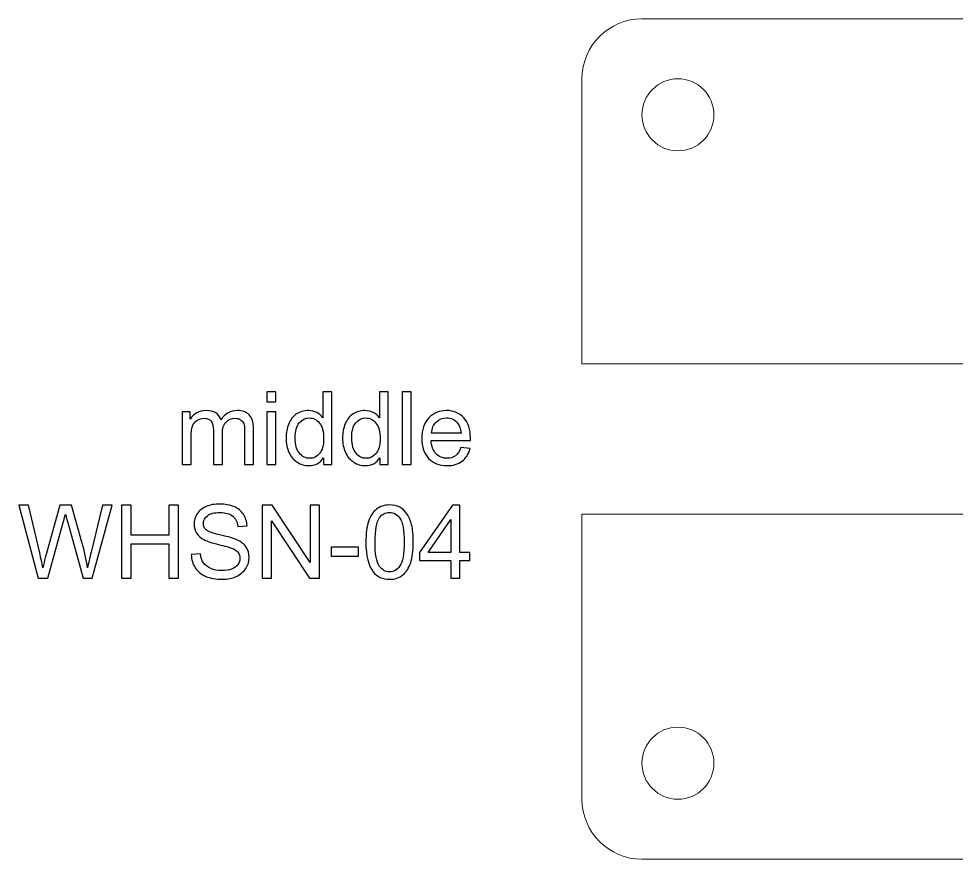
# Model space of a CAD drawing. Header units: centimetres. Extents: x -22.9 to -5, y -33 to -9.8.
# Drawn here: x -20.69 to -12.88, y -32.95 to -25.95 of the extents above; entities that cross this region are included whole.
import ezdxf

# ---------------------------------------------------------------- set-up
doc = ezdxf.new("R2010")
doc.units = ezdxf.units.CM
doc.header["$MEASUREMENT"] = 0
doc.layers.add('Layer 1', color=7, linetype='Continuous')

msp = doc.modelspace()

# ---------------------------------------------------------------- linework, layer by layer
at = {"layer": 'Layer 1', "lineweight": 20}
for centre in [(-15.20001, -26.75001), (-15.20001, -32.15001)]:
    msp.add_ellipse(centre, major_axis=(0, 0.3), ratio=1, dxfattribs=at)
for points in [[(-16, -28.825), (-16, -28.825), (-16, -26.45), (-16, -26.45), (-16, -26.45), (-16, -26.1739), (-15.7761, -25.95), (-15.5, -25.95), (-15.5, -25.95), (-15.5, -25.95), (-5.5, -25.95), (-5.5, -25.95), (-5.5, -25.95), (-5.2239, -25.95), (-5, -26.1739), (-5, -26.45), (-5, -26.45), (-5, -26.45), (-5, -28.825), (-5, -28.825), (-5, -28.825), (-5, -28.825), (-16, -28.825), (-16, -28.825)], [(-16, -32.45), (-16, -32.45), (-16, -30.075), (-16, -30.075), (-16, -30.075), (-16, -30.075), (-5, -30.075), (-5, -30.075), (-5, -30.075), (-5, -30.075), (-5, -32.45), (-5, -32.45), (-5, -32.45), (-5, -32.7261), (-5.2239, -32.95), (-5.5, -32.95), (-5.5, -32.95), (-5.5, -32.95), (-15.5, -32.95), (-15.5, -32.95), (-15.5, -32.95), (-15.7761, -32.95), (-16, -32.7261), (-16, -32.45)]]:
    msp.add_open_spline(points, degree=3, knots=[0, 0, 0, 0, 0.1666667, 0.1666667, 0.1666667, 0.1666667, 0.3333333, 0.3333333, 0.3333333, 0.3333333, 0.5, 0.5, 0.5, 0.5, 0.6666667, 0.6666667, 0.6666667, 0.6666667, 0.8333333, 0.8333333, 0.8333333, 0.8333333, 1, 1, 1, 1], dxfattribs=at)
at = {"layer": 'Layer 1', "color": 4}
for points, knots in [([(-18.62727, -29.14167), (-18.62727, -29.14167), (-18.62727, -29.05602), (-18.62727, -29.05602), (-18.62727, -29.05602), (-18.62727, -29.05602), (-18.55276, -29.05602), (-18.55276, -29.05602), (-18.55276, -29.05602), (-18.55276, -29.05602), (-18.55276, -29.14167), (-18.55276, -29.14167), (-18.55276, -29.14167), (-18.55276, -29.14167), (-18.62727, -29.14167), (-18.62727, -29.14167)], [0, 0, 0, 0, 0.25, 0.25, 0.25, 0.25, 0.5, 0.5, 0.5, 0.5, 0.75, 0.75, 0.75, 0.75, 1, 1, 1, 1]), ([(-18.15469, -29.66209), (-18.15469, -29.66209), (-18.15469, -29.60663), (-18.15469, -29.60663), (-18.15469, -29.60663), (-18.18249, -29.65024), (-18.22341, -29.67197), (-18.27745, -29.67197), (-18.27745, -29.67197), (-18.31245, -29.67197), (-18.34462, -29.66237), (-18.37397, -29.64304), (-18.37397, -29.64304), (-18.40333, -29.62385), (-18.42604, -29.5969), (-18.44227, -29.56218), (-18.44227, -29.56218), (-18.45836, -29.52761), (-18.4664, -29.48796), (-18.4664, -29.44294), (-18.4664, -29.44294), (-18.4664, -29.3992), (-18.45906, -29.35941), (-18.44453, -29.3237), (-18.44453, -29.3237), (-18.42985, -29.288), (-18.40798, -29.26063), (-18.37877, -29.24172), (-18.37877, -29.24172), (-18.34956, -29.22267), (-18.31682, -29.21307), (-18.2807, -29.21307), (-18.2807, -29.21307), (-18.25431, -29.21307), (-18.23075, -29.21872), (-18.21014, -29.22986), (-18.21014, -29.22986), (-18.1894, -29.24101), (-18.17261, -29.25555), (-18.15963, -29.27347), (-18.15963, -29.27347), (-18.15963, -29.27347), (-18.15963, -29.05602), (-18.15963, -29.05602), (-18.15963, -29.05602), (-18.15963, -29.05602), (-18.08568, -29.05602), (-18.08568, -29.05602), (-18.08568, -29.05602), (-18.08568, -29.05602), (-18.08568, -29.66209), (-18.08568, -29.66209), (-18.08568, -29.66209), (-18.08568, -29.66209), (-18.15469, -29.66209), (-18.15469, -29.66209)], [0, 0, 0, 0, 0.0714286, 0.0714286, 0.0714286, 0.0714286, 0.1428571, 0.1428571, 0.1428571, 0.1428571, 0.2142857, 0.2142857, 0.2142857, 0.2142857, 0.2857143, 0.2857143, 0.2857143, 0.2857143, 0.3571429, 0.3571429, 0.3571429, 0.3571429, 0.4285714, 0.4285714, 0.4285714, 0.4285714, 0.5, 0.5, 0.5, 0.5, 0.5714286, 0.5714286, 0.5714286, 0.5714286, 0.6428571, 0.6428571, 0.6428571, 0.6428571, 0.7142857, 0.7142857, 0.7142857, 0.7142857, 0.7857143, 0.7857143, 0.7857143, 0.7857143, 0.8571429, 0.8571429, 0.8571429, 0.8571429, 0.9285714, 0.9285714, 0.9285714, 0.9285714, 1, 1, 1, 1]), ([(-17.6838, -29.66209), (-17.6838, -29.66209), (-17.6838, -29.60663), (-17.6838, -29.60663), (-17.6838, -29.60663), (-17.7116, -29.65024), (-17.75252, -29.67197), (-17.80656, -29.67197), (-17.80656, -29.67197), (-17.84156, -29.67197), (-17.87373, -29.66237), (-17.90308, -29.64304), (-17.90308, -29.64304), (-17.93244, -29.62385), (-17.95515, -29.5969), (-17.97138, -29.56218), (-17.97138, -29.56218), (-17.98747, -29.52761), (-17.99551, -29.48796), (-17.99551, -29.44294), (-17.99551, -29.44294), (-17.99551, -29.3992), (-17.98817, -29.35941), (-17.97364, -29.3237), (-17.97364, -29.3237), (-17.95896, -29.288), (-17.93709, -29.26063), (-17.90788, -29.24172), (-17.90788, -29.24172), (-17.87867, -29.22267), (-17.84593, -29.21307), (-17.80981, -29.21307), (-17.80981, -29.21307), (-17.78342, -29.21307), (-17.75986, -29.21872), (-17.73925, -29.22986), (-17.73925, -29.22986), (-17.71851, -29.24101), (-17.70172, -29.25555), (-17.68874, -29.27347), (-17.68874, -29.27347), (-17.68874, -29.27347), (-17.68874, -29.05602), (-17.68874, -29.05602), (-17.68874, -29.05602), (-17.68874, -29.05602), (-17.61479, -29.05602), (-17.61479, -29.05602), (-17.61479, -29.05602), (-17.61479, -29.05602), (-17.61479, -29.66209), (-17.61479, -29.66209), (-17.61479, -29.66209), (-17.61479, -29.66209), (-17.6838, -29.66209), (-17.6838, -29.66209)], [0, 0, 0, 0, 0.0714286, 0.0714286, 0.0714286, 0.0714286, 0.1428571, 0.1428571, 0.1428571, 0.1428571, 0.2142857, 0.2142857, 0.2142857, 0.2142857, 0.2857143, 0.2857143, 0.2857143, 0.2857143, 0.3571429, 0.3571429, 0.3571429, 0.3571429, 0.4285714, 0.4285714, 0.4285714, 0.4285714, 0.5, 0.5, 0.5, 0.5, 0.5714286, 0.5714286, 0.5714286, 0.5714286, 0.6428571, 0.6428571, 0.6428571, 0.6428571, 0.7142857, 0.7142857, 0.7142857, 0.7142857, 0.7857143, 0.7857143, 0.7857143, 0.7857143, 0.8571429, 0.8571429, 0.8571429, 0.8571429, 0.9285714, 0.9285714, 0.9285714, 0.9285714, 1, 1, 1, 1]), ([(-17.49936, -29.66209), (-17.49936, -29.66209), (-17.49936, -29.05602), (-17.49936, -29.05602), (-17.49936, -29.05602), (-17.49936, -29.05602), (-17.425, -29.05602), (-17.425, -29.05602), (-17.425, -29.05602), (-17.425, -29.05602), (-17.425, -29.66209), (-17.425, -29.66209), (-17.425, -29.66209), (-17.425, -29.66209), (-17.49936, -29.66209), (-17.49936, -29.66209)], [0, 0, 0, 0, 0.25, 0.25, 0.25, 0.25, 0.5, 0.5, 0.5, 0.5, 0.75, 0.75, 0.75, 0.75, 1, 1, 1, 1]), ([(-19.33283, -29.66209), (-19.33283, -29.66209), (-19.33283, -29.22309), (-19.33283, -29.22309), (-19.33283, -29.22309), (-19.33283, -29.22309), (-19.26637, -29.22309), (-19.26637, -29.22309), (-19.26637, -29.22309), (-19.26637, -29.22309), (-19.26637, -29.28462), (-19.26637, -29.28462), (-19.26637, -29.28462), (-19.25254, -29.26317), (-19.23419, -29.24581), (-19.21133, -29.23283), (-19.21133, -29.23283), (-19.18847, -29.2197), (-19.16237, -29.21307), (-19.13316, -29.21307), (-19.13316, -29.21307), (-19.1007, -29.21307), (-19.07403, -29.21985), (-19.05329, -29.23339), (-19.05329, -29.23339), (-19.0324, -29.24694), (-19.01773, -29.26571), (-19.00926, -29.28998), (-19.00926, -29.28998), (-18.97441, -29.23875), (-18.92925, -29.21307), (-18.87365, -29.21307), (-18.87365, -29.21307), (-18.83005, -29.21307), (-18.79661, -29.22521), (-18.77318, -29.24934), (-18.77318, -29.24934), (-18.74976, -29.27347), (-18.73804, -29.31058), (-18.73804, -29.36068), (-18.73804, -29.36068), (-18.73804, -29.36068), (-18.73804, -29.66209), (-18.73804, -29.66209), (-18.73804, -29.66209), (-18.73804, -29.66209), (-18.81199, -29.66209), (-18.81199, -29.66209), (-18.81199, -29.66209), (-18.81199, -29.66209), (-18.81199, -29.38551), (-18.81199, -29.38551), (-18.81199, -29.38551), (-18.81199, -29.35574), (-18.81439, -29.33429), (-18.81918, -29.32116), (-18.81918, -29.32116), (-18.82412, -29.30818), (-18.83287, -29.2976), (-18.84543, -29.28956), (-18.84543, -29.28956), (-18.85813, -29.28165), (-18.87309, -29.27756), (-18.89016, -29.27756), (-18.89016, -29.27756), (-18.92107, -29.27756), (-18.94661, -29.28786), (-18.96707, -29.30846), (-18.96707, -29.30846), (-18.98739, -29.32893), (-18.99769, -29.3618), (-18.99769, -29.40696), (-18.99769, -29.40696), (-18.99769, -29.40696), (-18.99769, -29.66209), (-18.99769, -29.66209), (-18.99769, -29.66209), (-18.99769, -29.66209), (-19.07206, -29.66209), (-19.07206, -29.66209), (-19.07206, -29.66209), (-19.07206, -29.66209), (-19.07206, -29.3769), (-19.07206, -29.3769), (-19.07206, -29.3769), (-19.07206, -29.34374), (-19.07812, -29.31891), (-19.09026, -29.3024), (-19.09026, -29.3024), (-19.10239, -29.28589), (-19.12215, -29.27756), (-19.14981, -29.27756), (-19.14981, -29.27756), (-19.17069, -29.27756), (-19.19002, -29.28306), (-19.2078, -29.29421), (-19.2078, -29.29421), (-19.22558, -29.30522), (-19.23857, -29.32131), (-19.24647, -29.34247), (-19.24647, -29.34247), (-19.25451, -29.36378), (-19.25846, -29.3944), (-19.25846, -29.43434), (-19.25846, -29.43434), (-19.25846, -29.43434), (-19.25846, -29.66209), (-19.25846, -29.66209), (-19.25846, -29.66209), (-19.25846, -29.66209), (-19.33283, -29.66209), (-19.33283, -29.66209)], [0, 0, 0, 0, 0.0357143, 0.0357143, 0.0357143, 0.0357143, 0.0714286, 0.0714286, 0.0714286, 0.0714286, 0.1071429, 0.1071429, 0.1071429, 0.1071429, 0.1428571, 0.1428571, 0.1428571, 0.1428571, 0.1785714, 0.1785714, 0.1785714, 0.1785714, 0.2142857, 0.2142857, 0.2142857, 0.2142857, 0.25, 0.25, 0.25, 0.25, 0.2857143, 0.2857143, 0.2857143, 0.2857143, 0.3214286, 0.3214286, 0.3214286, 0.3214286, 0.3571429, 0.3571429, 0.3571429, 0.3571429, 0.3928571, 0.3928571, 0.3928571, 0.3928571, 0.4285714, 0.4285714, 0.4285714, 0.4285714, 0.4642857, 0.4642857, 0.4642857, 0.4642857, 0.5, 0.5, 0.5, 0.5, 0.5357143, 0.5357143, 0.5357143, 0.5357143, 0.5714286, 0.5714286, 0.5714286, 0.5714286, 0.6071429, 0.6071429, 0.6071429, 0.6071429, 0.6428571, 0.6428571, 0.6428571, 0.6428571, 0.6785714, 0.6785714, 0.6785714, 0.6785714, 0.7142857, 0.7142857, 0.7142857, 0.7142857, 0.75, 0.75, 0.75, 0.75, 0.7857143, 0.7857143, 0.7857143, 0.7857143, 0.8214286, 0.8214286, 0.8214286, 0.8214286, 0.8571429, 0.8571429, 0.8571429, 0.8571429, 0.8928571, 0.8928571, 0.8928571, 0.8928571, 0.9285714, 0.9285714, 0.9285714, 0.9285714, 0.9642857, 0.9642857, 0.9642857, 0.9642857, 1, 1, 1, 1]), ([(-18.62727, -29.66209), (-18.62727, -29.66209), (-18.62727, -29.22309), (-18.62727, -29.22309), (-18.62727, -29.22309), (-18.62727, -29.22309), (-18.55276, -29.22309), (-18.55276, -29.22309), (-18.55276, -29.22309), (-18.55276, -29.22309), (-18.55276, -29.66209), (-18.55276, -29.66209), (-18.55276, -29.66209), (-18.55276, -29.66209), (-18.62727, -29.66209), (-18.62727, -29.66209)], [0, 0, 0, 0, 0.25, 0.25, 0.25, 0.25, 0.5, 0.5, 0.5, 0.5, 0.75, 0.75, 0.75, 0.75, 1, 1, 1, 1]), ([(-17.00914, -29.5207), (-17.00914, -29.5207), (-16.93224, -29.53015), (-16.93224, -29.53015), (-16.93224, -29.53015), (-16.94437, -29.57517), (-16.96681, -29.61002), (-16.99955, -29.63486), (-16.99955, -29.63486), (-17.03243, -29.65955), (-17.07434, -29.67197), (-17.12528, -29.67197), (-17.12528, -29.67197), (-17.18948, -29.67197), (-17.24043, -29.65221), (-17.27796, -29.6127), (-17.27796, -29.6127), (-17.31564, -29.57319), (-17.33441, -29.51773), (-17.33441, -29.44633), (-17.33441, -29.44633), (-17.33441, -29.37239), (-17.31536, -29.3151), (-17.2774, -29.27432), (-17.2774, -29.27432), (-17.2393, -29.23353), (-17.19005, -29.21307), (-17.12937, -29.21307), (-17.12937, -29.21307), (-17.07067, -29.21307), (-17.02269, -29.23311), (-16.98558, -29.27305), (-16.98558, -29.27305), (-16.94832, -29.31298), (-16.9297, -29.36928), (-16.9297, -29.44167), (-16.9297, -29.44167), (-16.9297, -29.44619), (-16.92984, -29.45282), (-16.93012, -29.46157), (-16.93012, -29.46157), (-16.93012, -29.46157), (-17.2575, -29.46157), (-17.2575, -29.46157), (-17.2575, -29.46157), (-17.25482, -29.50983), (-17.24113, -29.5468), (-17.21658, -29.57234), (-17.21658, -29.57234), (-17.19202, -29.59803), (-17.16154, -29.61087), (-17.12485, -29.61087), (-17.12485, -29.61087), (-17.09762, -29.61087), (-17.07434, -29.60367), (-17.055, -29.58928), (-17.055, -29.58928), (-17.03567, -29.57502), (-17.02043, -29.55216), (-17.00914, -29.5207)], [0, 0, 0, 0, 0.0666667, 0.0666667, 0.0666667, 0.0666667, 0.1333333, 0.1333333, 0.1333333, 0.1333333, 0.2, 0.2, 0.2, 0.2, 0.2666667, 0.2666667, 0.2666667, 0.2666667, 0.3333333, 0.3333333, 0.3333333, 0.3333333, 0.4, 0.4, 0.4, 0.4, 0.4666667, 0.4666667, 0.4666667, 0.4666667, 0.5333333, 0.5333333, 0.5333333, 0.5333333, 0.6, 0.6, 0.6, 0.6, 0.6666667, 0.6666667, 0.6666667, 0.6666667, 0.7333333, 0.7333333, 0.7333333, 0.7333333, 0.8, 0.8, 0.8, 0.8, 0.8666667, 0.8666667, 0.8666667, 0.8666667, 0.9333333, 0.9333333, 0.9333333, 0.9333333, 1, 1, 1, 1]), ([(-18.38992, -29.44294), (-18.38992, -29.49925), (-18.37807, -29.5413), (-18.35436, -29.5691), (-18.35436, -29.5691), (-18.33065, -29.5969), (-18.30271, -29.61087), (-18.2704, -29.61087), (-18.2704, -29.61087), (-18.23794, -29.61087), (-18.21028, -29.59746), (-18.18757, -29.57093), (-18.18757, -29.57093), (-18.16485, -29.5444), (-18.15342, -29.50376), (-18.15342, -29.44915), (-18.15342, -29.44915), (-18.15342, -29.38904), (-18.16499, -29.34501), (-18.18813, -29.31693), (-18.18813, -29.31693), (-18.21127, -29.28871), (-18.23978, -29.27474), (-18.27378, -29.27474), (-18.27378, -29.27474), (-18.3068, -29.27474), (-18.33446, -29.28829), (-18.35662, -29.31524), (-18.35662, -29.31524), (-18.37877, -29.34219), (-18.38992, -29.38481), (-18.38992, -29.44294)], [0, 0, 0, 0, 0.125, 0.125, 0.125, 0.125, 0.25, 0.25, 0.25, 0.25, 0.375, 0.375, 0.375, 0.375, 0.5, 0.5, 0.5, 0.5, 0.625, 0.625, 0.625, 0.625, 0.75, 0.75, 0.75, 0.75, 0.875, 0.875, 0.875, 0.875, 1, 1, 1, 1]), ([(-17.91903, -29.44294), (-17.91903, -29.49925), (-17.90718, -29.5413), (-17.88347, -29.5691), (-17.88347, -29.5691), (-17.85976, -29.5969), (-17.83182, -29.61087), (-17.79951, -29.61087), (-17.79951, -29.61087), (-17.76705, -29.61087), (-17.73939, -29.59746), (-17.71668, -29.57093), (-17.71668, -29.57093), (-17.69396, -29.5444), (-17.68253, -29.50376), (-17.68253, -29.44915), (-17.68253, -29.44915), (-17.68253, -29.38904), (-17.6941, -29.34501), (-17.71724, -29.31693), (-17.71724, -29.31693), (-17.74038, -29.28871), (-17.76889, -29.27474), (-17.80289, -29.27474), (-17.80289, -29.27474), (-17.83591, -29.27474), (-17.86357, -29.28829), (-17.88573, -29.31524), (-17.88573, -29.31524), (-17.90788, -29.34219), (-17.91903, -29.38481), (-17.91903, -29.44294)], [0, 0, 0, 0, 0.125, 0.125, 0.125, 0.125, 0.25, 0.25, 0.25, 0.25, 0.375, 0.375, 0.375, 0.375, 0.5, 0.5, 0.5, 0.5, 0.625, 0.625, 0.625, 0.625, 0.75, 0.75, 0.75, 0.75, 0.875, 0.875, 0.875, 0.875, 1, 1, 1, 1]), ([(-17.25341, -29.40033), (-17.25341, -29.40033), (-17.0083, -29.40033), (-17.0083, -29.40033), (-17.0083, -29.40033), (-17.01154, -29.3635), (-17.021, -29.3357), (-17.03638, -29.31735), (-17.03638, -29.31735), (-17.06008, -29.28871), (-17.09085, -29.27432), (-17.12852, -29.27432), (-17.12852, -29.27432), (-17.16267, -29.27432), (-17.19146, -29.28575), (-17.21474, -29.30861), (-17.21474, -29.30861), (-17.23803, -29.33147), (-17.25087, -29.36209), (-17.25341, -29.40033)], [0, 0, 0, 0, 0.2, 0.2, 0.2, 0.2, 0.4, 0.4, 0.4, 0.4, 0.6, 0.6, 0.6, 0.6, 0.8, 0.8, 0.8, 0.8, 1, 1, 1, 1]), ([(-20.53384, -30.60796), (-20.53384, -30.60796), (-20.69471, -30.00189), (-20.69471, -30.00189), (-20.69471, -30.00189), (-20.69471, -30.00189), (-20.61244, -30.00189), (-20.61244, -30.00189), (-20.61244, -30.00189), (-20.61244, -30.00189), (-20.52015, -30.39911), (-20.52015, -30.39911), (-20.52015, -30.39911), (-20.51028, -30.44074), (-20.50181, -30.48209), (-20.49461, -30.52315), (-20.49461, -30.52315), (-20.47909, -30.45838), (-20.47006, -30.42113), (-20.46724, -30.41111), (-20.46724, -30.41111), (-20.46724, -30.41111), (-20.35195, -30.00189), (-20.35195, -30.00189), (-20.35195, -30.00189), (-20.35195, -30.00189), (-20.25515, -30.00189), (-20.25515, -30.00189), (-20.25515, -30.00189), (-20.25515, -30.00189), (-20.16836, -30.30866), (-20.16836, -30.30866), (-20.16836, -30.30866), (-20.14663, -30.38472), (-20.13097, -30.45626), (-20.12123, -30.52315), (-20.12123, -30.52315), (-20.11361, -30.48491), (-20.10345, -30.44088), (-20.09103, -30.39135), (-20.09103, -30.39135), (-20.09103, -30.39135), (-19.99606, -30.00189), (-19.99606, -30.00189), (-19.99606, -30.00189), (-19.99606, -30.00189), (-19.91535, -30.00189), (-19.91535, -30.00189), (-19.91535, -30.00189), (-19.91535, -30.00189), (-20.08158, -30.60796), (-20.08158, -30.60796), (-20.08158, -30.60796), (-20.08158, -30.60796), (-20.15891, -30.60796), (-20.15891, -30.60796), (-20.15891, -30.60796), (-20.15891, -30.60796), (-20.28661, -30.14624), (-20.28661, -30.14624), (-20.28661, -30.14624), (-20.29734, -30.10758), (-20.30369, -30.08387), (-20.30566, -30.07512), (-20.30566, -30.07512), (-20.31201, -30.10292), (-20.31794, -30.12663), (-20.32344, -30.14624), (-20.32344, -30.14624), (-20.32344, -30.14624), (-20.452, -30.60796), (-20.452, -30.60796), (-20.452, -30.60796), (-20.452, -30.60796), (-20.53384, -30.60796), (-20.53384, -30.60796)], [0, 0, 0, 0, 0.0526316, 0.0526316, 0.0526316, 0.0526316, 0.1052632, 0.1052632, 0.1052632, 0.1052632, 0.1578947, 0.1578947, 0.1578947, 0.1578947, 0.2105263, 0.2105263, 0.2105263, 0.2105263, 0.2631579, 0.2631579, 0.2631579, 0.2631579, 0.3157895, 0.3157895, 0.3157895, 0.3157895, 0.3684211, 0.3684211, 0.3684211, 0.3684211, 0.4210526, 0.4210526, 0.4210526, 0.4210526, 0.4736842, 0.4736842, 0.4736842, 0.4736842, 0.5263158, 0.5263158, 0.5263158, 0.5263158, 0.5789474, 0.5789474, 0.5789474, 0.5789474, 0.6315789, 0.6315789, 0.6315789, 0.6315789, 0.6842105, 0.6842105, 0.6842105, 0.6842105, 0.7368421, 0.7368421, 0.7368421, 0.7368421, 0.7894737, 0.7894737, 0.7894737, 0.7894737, 0.8421053, 0.8421053, 0.8421053, 0.8421053, 0.8947368, 0.8947368, 0.8947368, 0.8947368, 0.9473684, 0.9473684, 0.9473684, 0.9473684, 1, 1, 1, 1]), ([(-19.83816, -30.60796), (-19.83816, -30.60796), (-19.83816, -30.00189), (-19.83816, -30.00189), (-19.83816, -30.00189), (-19.83816, -30.00189), (-19.75786, -30.00189), (-19.75786, -30.00189), (-19.75786, -30.00189), (-19.75786, -30.00189), (-19.75786, -30.25081), (-19.75786, -30.25081), (-19.75786, -30.25081), (-19.75786, -30.25081), (-19.4429, -30.25081), (-19.4429, -30.25081), (-19.4429, -30.25081), (-19.4429, -30.25081), (-19.4429, -30.00189), (-19.4429, -30.00189), (-19.4429, -30.00189), (-19.4429, -30.00189), (-19.36261, -30.00189), (-19.36261, -30.00189), (-19.36261, -30.00189), (-19.36261, -30.00189), (-19.36261, -30.60796), (-19.36261, -30.60796), (-19.36261, -30.60796), (-19.36261, -30.60796), (-19.4429, -30.60796), (-19.4429, -30.60796), (-19.4429, -30.60796), (-19.4429, -30.60796), (-19.4429, -30.32235), (-19.4429, -30.32235), (-19.4429, -30.32235), (-19.4429, -30.32235), (-19.75786, -30.32235), (-19.75786, -30.32235), (-19.75786, -30.32235), (-19.75786, -30.32235), (-19.75786, -30.60796), (-19.75786, -30.60796), (-19.75786, -30.60796), (-19.75786, -30.60796), (-19.83816, -30.60796), (-19.83816, -30.60796)], [0, 0, 0, 0, 0.0833333, 0.0833333, 0.0833333, 0.0833333, 0.1666667, 0.1666667, 0.1666667, 0.1666667, 0.25, 0.25, 0.25, 0.25, 0.3333333, 0.3333333, 0.3333333, 0.3333333, 0.4166667, 0.4166667, 0.4166667, 0.4166667, 0.5, 0.5, 0.5, 0.5, 0.5833333, 0.5833333, 0.5833333, 0.5833333, 0.6666667, 0.6666667, 0.6666667, 0.6666667, 0.75, 0.75, 0.75, 0.75, 0.8333333, 0.8333333, 0.8333333, 0.8333333, 0.9166667, 0.9166667, 0.9166667, 0.9166667, 1, 1, 1, 1]), ([(-19.25635, -30.41323), (-19.25635, -30.41323), (-19.18071, -30.40659), (-19.18071, -30.40659), (-19.18071, -30.40659), (-19.17719, -30.43693), (-19.16886, -30.46177), (-19.15574, -30.48124), (-19.15574, -30.48124), (-19.14261, -30.50072), (-19.12229, -30.51638), (-19.09478, -30.52837), (-19.09478, -30.52837), (-19.06726, -30.54037), (-19.03622, -30.54629), (-19.00178, -30.54629), (-19.00178, -30.54629), (-18.97116, -30.54629), (-18.94421, -30.54178), (-18.92079, -30.53275), (-18.92079, -30.53275), (-18.89736, -30.52358), (-18.87986, -30.51116), (-18.86843, -30.49535), (-18.86843, -30.49535), (-18.857, -30.47941), (-18.85122, -30.46219), (-18.85122, -30.44342), (-18.85122, -30.44342), (-18.85122, -30.42437), (-18.85672, -30.40786), (-18.86787, -30.39361), (-18.86787, -30.39361), (-18.87888, -30.37936), (-18.89708, -30.36751), (-18.92234, -30.35791), (-18.92234, -30.35791), (-18.93871, -30.35156), (-18.97455, -30.34168), (-19.03029, -30.32828), (-19.03029, -30.32828), (-19.08589, -30.31487), (-19.12497, -30.30231), (-19.14727, -30.29046), (-19.14727, -30.29046), (-19.1762, -30.27536), (-19.19779, -30.25645), (-19.21204, -30.23401), (-19.21204, -30.23401), (-19.22615, -30.21158), (-19.23321, -30.18646), (-19.23321, -30.15852), (-19.23321, -30.15852), (-19.23321, -30.12804), (-19.2246, -30.09939), (-19.20724, -30.07286), (-19.20724, -30.07286), (-19.18989, -30.04619), (-19.16449, -30.02602), (-19.13118, -30.01219), (-19.13118, -30.01219), (-19.09774, -29.9985), (-19.06077, -29.99158), (-19.01999, -29.99158), (-19.01999, -29.99158), (-18.97497, -29.99158), (-18.93546, -29.99878), (-18.90103, -30.01332), (-18.90103, -30.01332), (-18.86674, -30.02771), (-18.84035, -30.04902), (-18.82187, -30.0771), (-18.82187, -30.0771), (-18.80352, -30.10518), (-18.7935, -30.13707), (-18.79209, -30.17263), (-18.79209, -30.17263), (-18.79209, -30.17263), (-18.869, -30.17842), (-18.869, -30.17842), (-18.869, -30.17842), (-18.87323, -30.14017), (-18.8872, -30.11111), (-18.91105, -30.09163), (-18.91105, -30.09163), (-18.9349, -30.07202), (-18.97003, -30.06228), (-19.0166, -30.06228), (-19.0166, -30.06228), (-19.06514, -30.06228), (-19.10042, -30.07117), (-19.12272, -30.08895), (-19.12272, -30.08895), (-19.14487, -30.10673), (-19.15602, -30.12818), (-19.15602, -30.15316), (-19.15602, -30.15316), (-19.15602, -30.17503), (-19.14812, -30.19295), (-19.13245, -30.20692), (-19.13245, -30.20692), (-19.11693, -30.22103), (-19.07671, -30.23543), (-19.01152, -30.2501), (-19.01152, -30.2501), (-18.94633, -30.26492), (-18.9016, -30.27776), (-18.87732, -30.28877), (-18.87732, -30.28877), (-18.84205, -30.30513), (-18.81594, -30.32574), (-18.79915, -30.35057), (-18.79915, -30.35057), (-18.78236, -30.37555), (-18.77403, -30.40434), (-18.77403, -30.43679), (-18.77403, -30.43679), (-18.77403, -30.46911), (-18.7832, -30.49945), (-18.80169, -30.52795), (-18.80169, -30.52795), (-18.82017, -30.55645), (-18.8467, -30.57861), (-18.88128, -30.59455), (-18.88128, -30.59455), (-18.91585, -30.61036), (-18.95479, -30.61826), (-18.99797, -30.61826), (-18.99797, -30.61826), (-19.05287, -30.61826), (-19.09887, -30.61036), (-19.13584, -30.59427), (-19.13584, -30.59427), (-19.17295, -30.57833), (-19.20202, -30.55434), (-19.22319, -30.52216), (-19.22319, -30.52216), (-19.24421, -30.49013), (-19.25536, -30.45372), (-19.25635, -30.41323)], [0, 0, 0, 0, 0.0285714, 0.0285714, 0.0285714, 0.0285714, 0.0571429, 0.0571429, 0.0571429, 0.0571429, 0.0857143, 0.0857143, 0.0857143, 0.0857143, 0.1142857, 0.1142857, 0.1142857, 0.1142857, 0.1428571, 0.1428571, 0.1428571, 0.1428571, 0.1714286, 0.1714286, 0.1714286, 0.1714286, 0.2, 0.2, 0.2, 0.2, 0.2285714, 0.2285714, 0.2285714, 0.2285714, 0.2571429, 0.2571429, 0.2571429, 0.2571429, 0.2857143, 0.2857143, 0.2857143, 0.2857143, 0.3142857, 0.3142857, 0.3142857, 0.3142857, 0.3428571, 0.3428571, 0.3428571, 0.3428571, 0.3714286, 0.3714286, 0.3714286, 0.3714286, 0.4, 0.4, 0.4, 0.4, 0.4285714, 0.4285714, 0.4285714, 0.4285714, 0.4571429, 0.4571429, 0.4571429, 0.4571429, 0.4857143, 0.4857143, 0.4857143, 0.4857143, 0.5142857, 0.5142857, 0.5142857, 0.5142857, 0.5428571, 0.5428571, 0.5428571, 0.5428571, 0.5714286, 0.5714286, 0.5714286, 0.5714286, 0.6, 0.6, 0.6, 0.6, 0.6285714, 0.6285714, 0.6285714, 0.6285714, 0.6571429, 0.6571429, 0.6571429, 0.6571429, 0.6857143, 0.6857143, 0.6857143, 0.6857143, 0.7142857, 0.7142857, 0.7142857, 0.7142857, 0.7428571, 0.7428571, 0.7428571, 0.7428571, 0.7714286, 0.7714286, 0.7714286, 0.7714286, 0.8, 0.8, 0.8, 0.8, 0.8285714, 0.8285714, 0.8285714, 0.8285714, 0.8571429, 0.8571429, 0.8571429, 0.8571429, 0.8857143, 0.8857143, 0.8857143, 0.8857143, 0.9142857, 0.9142857, 0.9142857, 0.9142857, 0.9428571, 0.9428571, 0.9428571, 0.9428571, 0.9714286, 0.9714286, 0.9714286, 0.9714286, 1, 1, 1, 1]), ([(-18.66523, -30.60796), (-18.66523, -30.60796), (-18.66523, -30.00189), (-18.66523, -30.00189), (-18.66523, -30.00189), (-18.66523, -30.00189), (-18.58296, -30.00189), (-18.58296, -30.00189), (-18.58296, -30.00189), (-18.58296, -30.00189), (-18.26462, -30.47771), (-18.26462, -30.47771), (-18.26462, -30.47771), (-18.26462, -30.47771), (-18.26462, -30.00189), (-18.26462, -30.00189), (-18.26462, -30.00189), (-18.26462, -30.00189), (-18.18771, -30.00189), (-18.18771, -30.00189), (-18.18771, -30.00189), (-18.18771, -30.00189), (-18.18771, -30.60796), (-18.18771, -30.60796), (-18.18771, -30.60796), (-18.18771, -30.60796), (-18.26998, -30.60796), (-18.26998, -30.60796), (-18.26998, -30.60796), (-18.26998, -30.60796), (-18.58833, -30.13171), (-18.58833, -30.13171), (-18.58833, -30.13171), (-18.58833, -30.13171), (-18.58833, -30.60796), (-18.58833, -30.60796), (-18.58833, -30.60796), (-18.58833, -30.60796), (-18.66523, -30.60796), (-18.66523, -30.60796)], [0, 0, 0, 0, 0.1, 0.1, 0.1, 0.1, 0.2, 0.2, 0.2, 0.2, 0.3, 0.3, 0.3, 0.3, 0.4, 0.4, 0.4, 0.4, 0.5, 0.5, 0.5, 0.5, 0.6, 0.6, 0.6, 0.6, 0.7, 0.7, 0.7, 0.7, 0.8, 0.8, 0.8, 0.8, 0.9, 0.9, 0.9, 0.9, 1, 1, 1, 1]), ([(-17.8012, -30.30909), (-17.8012, -30.2374), (-17.79387, -30.17969), (-17.77905, -30.13608), (-17.77905, -30.13608), (-17.76437, -30.09234), (-17.74236, -30.05861), (-17.71329, -30.03491), (-17.71329, -30.03491), (-17.68422, -30.0112), (-17.64767, -29.99935), (-17.60365, -29.99935), (-17.60365, -29.99935), (-17.57105, -29.99935), (-17.54255, -30.00598), (-17.51799, -30.0191), (-17.51799, -30.0191), (-17.49344, -30.03208), (-17.47326, -30.05099), (-17.45717, -30.07569), (-17.45717, -30.07569), (-17.44123, -30.10038), (-17.42867, -30.13044), (-17.41964, -30.16586), (-17.41964, -30.16586), (-17.41046, -30.20128), (-17.40595, -30.24897), (-17.40595, -30.30909), (-17.40595, -30.30909), (-17.40595, -30.38021), (-17.41329, -30.4375), (-17.42782, -30.48124), (-17.42782, -30.48124), (-17.4425, -30.52499), (-17.46437, -30.55871), (-17.49344, -30.58256), (-17.49344, -30.58256), (-17.52251, -30.60641), (-17.5592, -30.61826), (-17.60365, -30.61826), (-17.60365, -30.61826), (-17.66207, -30.61826), (-17.70793, -30.59738), (-17.74123, -30.55547), (-17.74123, -30.55547), (-17.78117, -30.50509), (-17.8012, -30.42282), (-17.8012, -30.30909)], [0, 0, 0, 0, 0.0833333, 0.0833333, 0.0833333, 0.0833333, 0.1666667, 0.1666667, 0.1666667, 0.1666667, 0.25, 0.25, 0.25, 0.25, 0.3333333, 0.3333333, 0.3333333, 0.3333333, 0.4166667, 0.4166667, 0.4166667, 0.4166667, 0.5, 0.5, 0.5, 0.5, 0.5833333, 0.5833333, 0.5833333, 0.5833333, 0.6666667, 0.6666667, 0.6666667, 0.6666667, 0.75, 0.75, 0.75, 0.75, 0.8333333, 0.8333333, 0.8333333, 0.8333333, 0.9166667, 0.9166667, 0.9166667, 0.9166667, 1, 1, 1, 1]), ([(-17.09183, -30.60796), (-17.09183, -30.60796), (-17.09183, -30.4629), (-17.09183, -30.4629), (-17.09183, -30.4629), (-17.09183, -30.4629), (-17.35473, -30.4629), (-17.35473, -30.4629), (-17.35473, -30.4629), (-17.35473, -30.4629), (-17.35473, -30.3946), (-17.35473, -30.3946), (-17.35473, -30.3946), (-17.35473, -30.3946), (-17.07815, -30.00189), (-17.07815, -30.00189), (-17.07815, -30.00189), (-17.07815, -30.00189), (-17.01733, -30.00189), (-17.01733, -30.00189), (-17.01733, -30.00189), (-17.01733, -30.00189), (-17.01733, -30.3946), (-17.01733, -30.3946), (-17.01733, -30.3946), (-17.01733, -30.3946), (-16.93548, -30.3946), (-16.93548, -30.3946), (-16.93548, -30.3946), (-16.93548, -30.3946), (-16.93548, -30.4629), (-16.93548, -30.4629), (-16.93548, -30.4629), (-16.93548, -30.4629), (-17.01733, -30.4629), (-17.01733, -30.4629), (-17.01733, -30.4629), (-17.01733, -30.4629), (-17.01733, -30.60796), (-17.01733, -30.60796), (-17.01733, -30.60796), (-17.01733, -30.60796), (-17.09183, -30.60796), (-17.09183, -30.60796)], [0, 0, 0, 0, 0.0909091, 0.0909091, 0.0909091, 0.0909091, 0.1818182, 0.1818182, 0.1818182, 0.1818182, 0.2727273, 0.2727273, 0.2727273, 0.2727273, 0.3636364, 0.3636364, 0.3636364, 0.3636364, 0.4545455, 0.4545455, 0.4545455, 0.4545455, 0.5454545, 0.5454545, 0.5454545, 0.5454545, 0.6363636, 0.6363636, 0.6363636, 0.6363636, 0.7272727, 0.7272727, 0.7272727, 0.7272727, 0.8181818, 0.8181818, 0.8181818, 0.8181818, 0.9090909, 0.9090909, 0.9090909, 0.9090909, 1, 1, 1, 1]), ([(-17.72472, -30.30909), (-17.72472, -30.40857), (-17.71301, -30.47475), (-17.68972, -30.50777), (-17.68972, -30.50777), (-17.66644, -30.54065), (-17.6378, -30.55716), (-17.60365, -30.55716), (-17.60365, -30.55716), (-17.56936, -30.55716), (-17.54071, -30.54051), (-17.51743, -30.50749), (-17.51743, -30.50749), (-17.49414, -30.47447), (-17.48243, -30.40829), (-17.48243, -30.30909), (-17.48243, -30.30909), (-17.48243, -30.20932), (-17.49414, -30.143), (-17.51743, -30.11026), (-17.51743, -30.11026), (-17.54071, -30.07738), (-17.56964, -30.06101), (-17.60435, -30.06101), (-17.60435, -30.06101), (-17.63864, -30.06101), (-17.66588, -30.07555), (-17.68634, -30.10447), (-17.68634, -30.10447), (-17.71188, -30.1413), (-17.72472, -30.2096), (-17.72472, -30.30909)], [0, 0, 0, 0, 0.125, 0.125, 0.125, 0.125, 0.25, 0.25, 0.25, 0.25, 0.375, 0.375, 0.375, 0.375, 0.5, 0.5, 0.5, 0.5, 0.625, 0.625, 0.625, 0.625, 0.75, 0.75, 0.75, 0.75, 0.875, 0.875, 0.875, 0.875, 1, 1, 1, 1]), ([(-17.09183, -30.3946), (-17.09183, -30.3946), (-17.09183, -30.12141), (-17.09183, -30.12141), (-17.09183, -30.12141), (-17.09183, -30.12141), (-17.28149, -30.3946), (-17.28149, -30.3946), (-17.28149, -30.3946), (-17.28149, -30.3946), (-17.09183, -30.3946), (-17.09183, -30.3946)], [0, 0, 0, 0, 0.3333333, 0.3333333, 0.3333333, 0.3333333, 0.6666667, 0.6666667, 0.6666667, 0.6666667, 1, 1, 1, 1]), ([(-18.09147, -30.42607), (-18.09147, -30.42607), (-18.09147, -30.35128), (-18.09147, -30.35128), (-18.09147, -30.35128), (-18.09147, -30.35128), (-17.86273, -30.35128), (-17.86273, -30.35128), (-17.86273, -30.35128), (-17.86273, -30.35128), (-17.86273, -30.42607), (-17.86273, -30.42607), (-17.86273, -30.42607), (-17.86273, -30.42607), (-18.09147, -30.42607), (-18.09147, -30.42607)], [0, 0, 0, 0, 0.25, 0.25, 0.25, 0.25, 0.5, 0.5, 0.5, 0.5, 0.75, 0.75, 0.75, 0.75, 1, 1, 1, 1])]:
    msp.add_open_spline(points, degree=3, knots=knots, dxfattribs=at)

doc.saveas('drawing.dxf')
